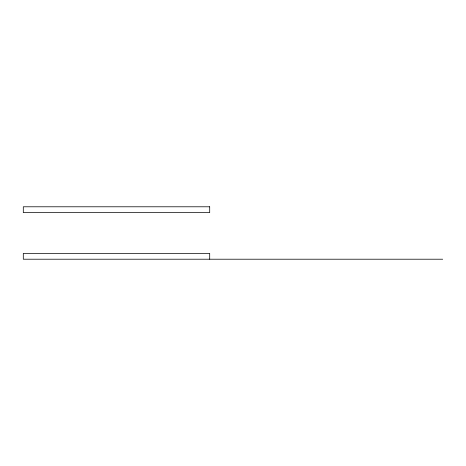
<?xml version="1.0" encoding="UTF-8"?>
<svg xmlns="http://www.w3.org/2000/svg" width="466" height="466" viewBox="0 0 466 466"><rect width="100%" height="100%" fill="white"/><g stroke="black" fill="none" stroke-linecap="round" stroke-linejoin="round"><path stroke-width="0.7" d="M442.7 259.213L23.3 259.213L23.3 253.388L209.7 253.388L209.7 259.213M209.7 206.787L23.3 206.787L23.3 212.613L209.7 212.613L209.7 206.787"/></g></svg>
